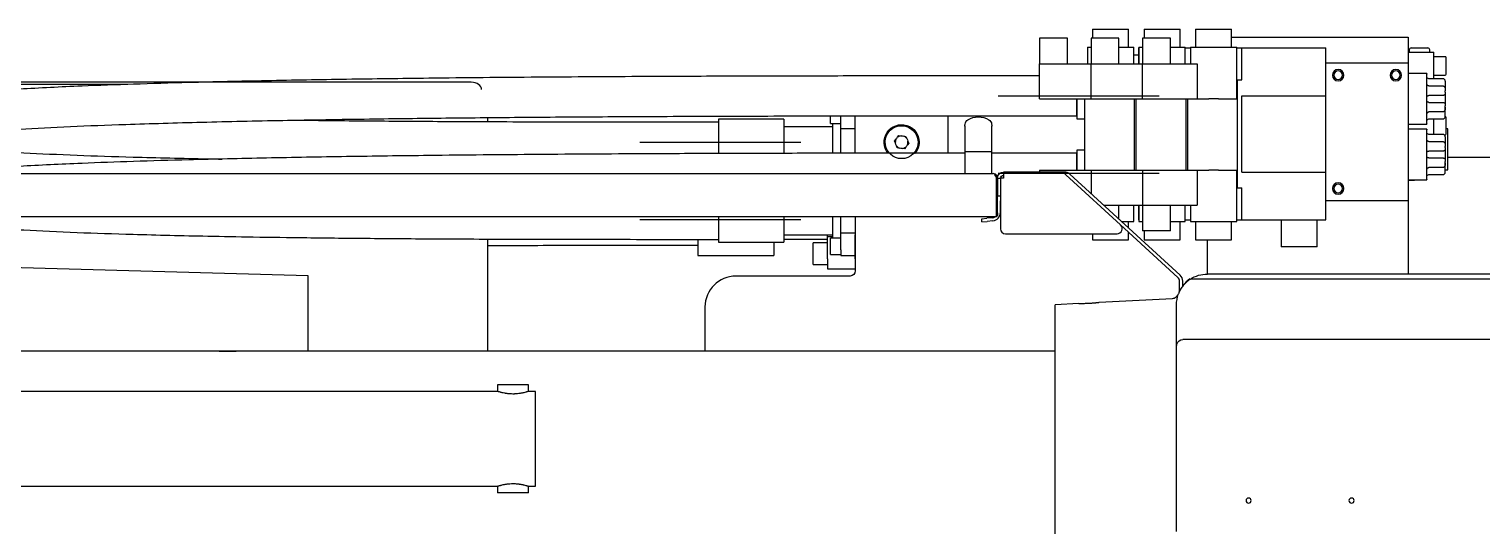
# Model space of a CAD drawing. Header units: millimetres. Extents: x 0 to 1189, y 0 to 841.
# Drawn here: x 251.3 to 345.4, y 244.9 to 277 of the extents above; entities that cross this region are included whole.
import ezdxf

# ---------------------------------------------------------------- set-up
doc = ezdxf.new("R2010")
doc.units = ezdxf.units.MM
doc.layers.add('2', color=7, linetype='CONTINUOUS', true_color=0xffffff)
doc.layers.add('5', color=7, linetype='CONTINUOUS', true_color=0xffffff)

msp = doc.modelspace()

# ---------------------------------------------------------------- linework, layer by layer
at = {"layer": '2', "color": 60, "linetype": 'Continuous'}
for p, q in [((320.21, 277.025), (320.21, 276.445)), ((320.21, 277.025), (321.412, 277.025)), ((321.412, 277.025), (322.543, 277.025)), ((322.543, 275.845), (322.543, 277.025)), ((323.543, 277.025), (323.543, 276.445)), ((323.543, 277.025), (324.746, 277.025)), ((324.746, 277.025), (325.877, 277.025)), ((325.877, 275.845), (325.877, 277.025)), ((326.877, 277.025), (326.877, 275.845)), ((326.877, 277.025), (328.079, 277.025)), ((328.079, 277.025), (329.21, 277.025)), ((329.21, 275.845), (329.21, 277.025)), ((316.777, 276.445), (316.777, 274.779)), ((317.677, 276.445), (316.777, 276.445)), ((318.577, 276.445), (317.677, 276.445)), ((318.577, 274.779), (318.577, 276.445)), ((319.877, 275.845), (319.877, 274.779)), ((319.877, 275.845), (320.11, 275.845)), ((320.11, 276.445), (320.11, 274.779)), ((321.01, 276.445), (320.11, 276.445)), ((321.91, 276.445), (321.01, 276.445)), ((321.91, 274.779), (321.91, 276.445)), ((321.91, 275.845), (322.877, 275.845)), ((322.877, 274.779), (322.877, 275.845)), ((323.21, 275.845), (323.21, 274.779)), ((323.21, 275.845), (323.443, 275.845)), ((323.21, 274.779), (323.21, 275.805)), ((323.443, 276.445), (323.443, 274.779)), ((324.343, 276.445), (323.443, 276.445)), ((325.243, 276.445), (324.343, 276.445)), ((325.243, 274.779), (325.243, 276.445)), ((325.243, 275.845), (326.21, 275.845)), ((326.21, 274.779), (326.21, 275.845)), ((326.21, 275.805), (326.543, 275.805)), ((326.543, 275.845), (326.543, 274.779)), ((326.543, 275.845), (328.043, 275.845)), ((328.043, 275.845), (329.543, 275.845)), ((329.543, 272.512), (329.543, 275.845)), ((329.543, 275.805), (329.877, 275.805)), ((329.877, 273.739), (329.877, 275.805)), ((329.877, 275.805), (335.31, 275.805)), ((335.31, 274.839), (335.31, 275.805)), ((316.777, 274.779), (320.11, 274.779)), ((316.777, 272.512), (316.777, 274.779)), ((320.11, 274.779), (323.443, 274.779)), ((320.11, 272.512), (320.11, 274.779)), ((323.443, 274.779), (326.989, 274.779)), ((323.443, 272.512), (323.443, 274.779)), ((326.989, 274.779), (326.989, 272.512)), ((341.843, 274.139), (340.643, 274.139)), ((341.843, 274.139), (341.843, 274.114)), ((341.843, 273.829), (341.843, 274.114)), ((341.843, 273.468), (341.843, 273.829)), ((342.897, 273.805), (341.99, 273.805)), ((329.577, 273.739), (329.877, 273.739)), ((329.577, 273.739), (329.577, 266.739)), ((341.843, 271.542), (341.843, 273.468)), ((341.99, 273.342), (342.897, 273.342)), ((343.043, 273.659), (343.043, 273.033)), ((343.043, 272.951), (343.043, 273.033)), ((343.043, 272.951), (343.043, 272.059)), ((316.777, 272.512), (319.677, 272.512)), ((319.177, 272.512), (319.177, 271.222)), ((319.677, 272.512), (320.11, 272.512)), ((319.677, 272.512), (319.677, 267.899)), ((320.11, 272.512), (323.01, 272.512)), ((322.91, 272.512), (322.91, 267.899)), ((323.01, 272.512), (323.443, 272.512)), ((323.01, 272.512), (323.01, 267.899)), ((323.443, 272.512), (326.343, 272.512)), ((326.243, 272.512), (326.243, 267.899)), ((326.343, 272.512), (326.343, 267.899)), ((326.343, 272.512), (327.729, 272.512)), ((328.358, 272.512), (327.729, 272.512)), ((328.358, 272.512), (329.577, 272.512)), ((329.543, 272.705), (329.577, 272.705)), ((329.877, 272.705), (335.31, 272.705)), ((329.877, 267.772), (329.877, 272.705)), ((342.897, 272.729), (341.99, 272.729)), ((341.99, 272.281), (342.897, 272.281)), ((343.043, 271.977), (343.043, 272.059)), ((343.043, 271.352), (343.043, 271.977)), ((300.21, 271.189), (295.977, 271.189)), ((295.977, 271.189), (295.977, 268.956)), ((300.21, 271.189), (300.21, 268.969)), ((303.243, 270.919), (303.243, 271.405)), ((303.91, 270.579), (303.91, 271.407)), ((319.177, 271.222), (319.677, 271.222)), ((341.843, 271.181), (341.843, 271.542)), ((341.843, 270.897), (341.843, 271.181)), ((342.897, 271.668), (341.99, 271.668)), ((341.99, 271.205), (342.897, 271.205)), ((303.377, 270.705), (300.21, 270.705)), ((303.243, 270.919), (303.91, 270.919)), ((303.377, 270.919), (303.377, 268.972)), ((303.91, 270.579), (304.843, 270.579)), ((303.91, 268.987), (303.91, 270.579)), ((340.643, 270.872), (341.843, 270.872)), ((341.843, 270.539), (340.643, 270.539)), ((341.843, 270.897), (341.843, 270.872)), ((341.843, 270.539), (341.843, 270.514)), ((341.843, 270.229), (341.843, 270.514)), ((341.843, 269.868), (341.843, 270.229)), ((342.897, 270.205), (341.99, 270.205)), ((343.043, 270.059), (343.043, 269.433)), ((319.677, 269.189), (319.177, 269.189)), ((319.177, 269.189), (319.177, 267.899)), ((341.843, 267.942), (341.843, 269.868)), ((341.99, 269.742), (342.897, 269.742)), ((342.897, 269.129), (341.99, 269.129)), ((343.043, 269.351), (343.043, 269.433)), ((343.043, 269.351), (343.043, 268.459)), ((341.99, 268.681), (342.897, 268.681)), ((343.043, 268.377), (343.043, 268.459)), ((343.043, 267.752), (343.043, 268.377)), ((316.777, 267.899), (316.777, 267.772)), ((316.777, 267.899), (319.677, 267.899)), ((319.677, 267.899), (320.11, 267.899)), ((320.11, 267.899), (320.11, 266.369)), ((320.11, 267.899), (323.01, 267.899)), ((323.01, 267.899), (323.443, 267.899)), ((323.443, 267.899), (323.443, 265.632)), ((323.443, 267.899), (326.343, 267.899)), ((326.343, 267.899), (327.729, 267.899)), ((326.989, 267.899), (326.989, 265.632)), ((328.358, 267.899), (327.729, 267.899)), ((328.358, 267.899), (329.577, 267.899)), ((329.543, 264.565), (329.543, 267.899)), ((329.543, 267.772), (329.577, 267.772)), ((329.877, 267.772), (335.31, 267.772)), ((340.643, 267.272), (341.843, 267.272)), ((341.843, 267.581), (341.843, 267.942)), ((341.843, 267.297), (341.843, 267.581)), ((341.843, 267.297), (341.843, 267.272)), ((342.897, 268.068), (341.99, 268.068)), ((341.99, 267.605), (342.897, 267.605)), ((329.577, 266.739), (329.877, 266.739)), ((329.877, 264.672), (329.877, 266.739)), ((320.915, 265.632), (323.443, 265.632)), ((321.91, 264.721), (321.91, 265.632)), ((322.877, 264.565), (322.877, 265.632)), ((323.21, 265.632), (323.21, 264.565)), ((323.21, 264.672), (323.21, 265.632)), ((323.443, 265.632), (323.443, 263.965)), ((323.443, 265.632), (326.989, 265.632)), ((325.243, 263.965), (325.243, 265.632)), ((326.21, 264.565), (326.21, 265.632)), ((326.543, 265.632), (326.543, 264.565)), ((335.31, 264.672), (335.31, 265.905)), ((295.977, 264.872), (295.977, 263.222)), ((300.21, 264.872), (300.21, 263.222)), ((303.377, 264.872), (303.377, 263.492)), ((303.91, 263.832), (303.91, 264.872)), ((322.081, 264.565), (322.877, 264.565)), ((322.543, 264.142), (322.543, 264.565)), ((323.21, 264.565), (323.443, 264.565)), ((325.243, 264.565), (326.21, 264.565)), ((325.877, 263.385), (325.877, 264.565)), ((326.21, 264.672), (326.543, 264.672)), ((326.543, 264.565), (328.043, 264.565)), ((326.877, 264.565), (326.877, 263.385)), ((328.043, 264.565), (329.543, 264.565)), ((329.21, 263.385), (329.21, 264.565)), ((329.543, 264.672), (329.877, 264.672)), ((329.877, 264.672), (335.31, 264.672)), ((332.41, 264.672), (332.41, 262.939)), ((334.743, 262.939), (334.743, 264.672)), ((300.21, 263.705), (303.377, 263.705)), ((300.21, 263.435), (303.043, 263.435)), ((303.043, 263.594), (303.043, 263.705)), ((303.043, 263.594), (303.377, 263.594)), ((303.043, 262.157), (303.043, 263.594)), ((303.91, 263.492), (303.243, 263.492)), ((303.243, 262.425), (303.243, 263.492)), ((303.91, 263.832), (304.843, 263.832)), ((303.91, 262.729), (303.91, 263.832)), ((304.843, 263.594), (304.843, 263.705)), ((304.843, 262.157), (304.843, 263.594)), ((320.21, 263.772), (320.21, 263.385)), ((322.543, 263.385), (322.543, 263.871)), ((324.343, 263.965), (323.443, 263.965)), ((323.543, 263.965), (323.543, 263.385)), ((325.243, 263.965), (324.343, 263.965)), ((294.643, 263.389), (294.643, 262.372)), ((295.977, 263.222), (300.21, 263.222)), ((299.577, 263.222), (299.577, 262.372)), ((303.043, 263.182), (302.11, 263.182)), ((302.11, 261.782), (302.11, 263.182)), ((303.91, 262.729), (303.91, 262.372)), ((320.21, 263.385), (321.412, 263.385)), ((321.412, 263.385), (322.543, 263.385)), ((323.543, 263.385), (324.746, 263.385)), ((324.746, 263.385), (325.877, 263.385)), ((326.877, 263.385), (328.079, 263.385)), ((328.079, 263.385), (329.21, 263.385)), ((333.577, 262.939), (332.41, 262.939)), ((334.743, 262.939), (333.577, 262.939)), ((294.643, 262.372), (299.577, 262.372)), ((302.11, 261.782), (303.043, 261.782)), ((303.043, 262.157), (303.043, 261.505)), ((303.243, 262.425), (303.91, 262.425)), ((303.91, 262.372), (304.843, 262.372)), ((304.843, 262.157), (304.843, 261.505)), ((303.043, 261.505), (304.843, 261.505))]:
    msp.add_line(p, q, dxfattribs=at)
at = {"layer": '2', "color": 252, "linetype": 'Continuous'}
for p, q in [((329.21, 276.505), (340.643, 276.505)), ((340.643, 276.505), (340.643, 274.838)), ((340.71, 275.672), (340.71, 275.539)), ((340.843, 275.805), (341.91, 275.805)), ((342.043, 275.539), (342.043, 275.672)), ((335.31, 274.839), (340.643, 274.839)), ((335.31, 265.905), (335.31, 274.839)), ((339.816, 274.847), (339.816, 274.839)), ((339.855, 274.847), (339.855, 274.839)), ((339.982, 274.847), (339.982, 274.839)), ((340.643, 275.539), (342.31, 275.539)), ((340.643, 274.839), (340.643, 265.905)), ((342.31, 273.805), (342.31, 275.539)), ((343.043, 275.239), (342.31, 275.239)), ((343.11, 274.639), (343.11, 275.172)), ((340.652, 274.645), (340.643, 274.645)), ((340.652, 274.606), (340.643, 274.606)), ((340.652, 274.479), (340.643, 274.479)), ((342.31, 274.039), (343.043, 274.039)), ((343.11, 274.105), (343.11, 274.639)), ((279.977, 273.583), (241.31, 273.583)), ((257.748, 273.441), (241.31, 273.441)), ((281.043, 271.015), (281.043, 271.297)), ((304.843, 268.989), (304.843, 271.409)), ((310.843, 271.414), (310.843, 268.994)), ((342.31, 270.205), (342.31, 271.205)), ((343.11, 270.772), (343.11, 271.305)), ((307.581, 270.02), (307.666, 270.132)), ((307.666, 270.132), (307.806, 270.114)), ((307.985, 270.09), (308.124, 270.072)), ((308.124, 270.072), (308.178, 269.942)), ((342.99, 270.172), (343.043, 270.172)), ((343.11, 270.239), (343.11, 270.772)), ((343.203, 270.572), (343.11, 270.572)), ((343.203, 267.905), (343.203, 270.572)), ((307.385, 269.765), (307.471, 269.877)), ((307.439, 269.635), (307.385, 269.765)), ((307.562, 269.339), (307.508, 269.469)), ((307.702, 269.32), (307.562, 269.339)), ((308.02, 269.279), (307.881, 269.297)), ((308.106, 269.39), (308.02, 269.279)), ((308.301, 269.645), (308.216, 269.533)), ((308.247, 269.775), (308.301, 269.645)), ((399.035, 268.705), (343.204, 268.705)), ((242.311, 267.672), (313.778, 267.672)), ((313.978, 267.405), (313.978, 267.515)), ((313.978, 267.496), (313.978, 267.405)), ((313.978, 265.139), (313.978, 267.405)), ((313.978, 267.405), (313.978, 265.139)), ((314.043, 267.372), (314.043, 266.239)), ((314.043, 267.372), (314.243, 267.372)), ((314.044, 267.402), (314.044, 267.405)), ((314.243, 267.372), (314.243, 266.239)), ((314.443, 267.372), (314.243, 267.372)), ((314.243, 267.372), (314.243, 264.105)), ((318.28, 267.772), (314.443, 267.772)), ((314.443, 267.772), (314.443, 267.372)), ((317.51, 267.772), (318.369, 267.772)), ((318.369, 267.772), (318.28, 267.772)), ((318.28, 267.772), (318.718, 267.372)), ((318.718, 267.372), (322.018, 264.351)), ((325.87, 261.097), (318.73, 267.632)), ((340.643, 267.239), (341.05, 267.239)), ((341.05, 267.239), (341.05, 267.272)), ((343.043, 267.905), (343.203, 267.905)), ((314.043, 266.239), (314.243, 266.239)), ((314.044, 265.139), (314.044, 266.239)), ((314.243, 266.239), (314.243, 265.905)), ((314.243, 265.145), (314.243, 265.905)), ((340.643, 265.905), (335.31, 265.905)), ((340.643, 265.905), (340.643, 261.172)), ((313.978, 264.872), (242.111, 264.872)), ((304.843, 264.872), (304.843, 261.372)), ((313.03, 264.751), (313.362, 264.78)), ((313.047, 264.551), (313.03, 264.751)), ((313.047, 264.551), (313.379, 264.58)), ((313.739, 264.813), (313.362, 264.78)), ((313.756, 264.613), (313.379, 264.58)), ((313.978, 264.939), (313.978, 265.139)), ((313.978, 265.139), (313.978, 264.872)), ((314.044, 264.939), (313.978, 264.939)), ((314.044, 265.139), (314.044, 264.939)), ((325.735, 260.95), (322.018, 264.351)), ((281.043, 256.169), (281.043, 263.437)), ((314.577, 263.772), (321.793, 263.772)), ((327.643, 261.172), (327.643, 263.385)), ((304.51, 261.039), (297.11, 261.039)), ((325.843, 260.015), (325.843, 260.704)), ((326.043, 260.372), (326.043, 260.704)), ((295.11, 259.039), (295.11, 256.168)), ((317.773, 256.168), (227.746, 256.168))]:
    msp.add_line(p, q, dxfattribs=at)
at = {"layer": '2', "color": 30, "linetype": 'Continuous'}
msp.add_line((323.21, 275.339), (322.877, 275.339), dxfattribs=at)
at = {"layer": '2', "color": 51, "linetype": 'Continuous'}
for p, q in [((314.087, 272.705), (324.51, 272.705)), ((290.887, 269.705), (301.31, 269.705)), ((314.087, 267.705), (324.51, 267.705)), ((290.887, 264.705), (301.31, 264.705))]:
    msp.add_line(p, q, dxfattribs=at)
at = {"layer": '2', "color": 27, "linetype": 'Continuous'}
for p, q in [((319.176, 272.512), (319.176, 271.415)), ((295.977, 270.995), (295.977, 269.705)), ((319.176, 271.415), (319.177, 271.415)), ((295.977, 269.705), (295.977, 268.962)), ((319.177, 268.995), (319.176, 268.995)), ((319.176, 268.995), (319.176, 267.899)), ((295.977, 264.872), (295.977, 264.705)), ((295.977, 264.705), (295.977, 263.415)), ((294.643, 263.391), (294.643, 263.039))]:
    msp.add_line(p, q, dxfattribs=at)
at = {"layer": '2', "color": 95, "linetype": 'Continuous'}
for p, q in [((311.945, 270.772), (311.945, 269.072)), ((313.677, 269.072), (313.677, 270.772)), ((311.944, 269.072), (311.944, 267.672)), ((311.944, 269.072), (311.95, 269.072)), ((312.132, 269.072), (311.95, 269.072)), ((313.491, 269.072), (312.132, 269.072)), ((313.672, 269.072), (313.491, 269.072)), ((313.672, 269.072), (313.678, 269.072)), ((313.678, 267.672), (313.678, 269.072))]:
    msp.add_line(p, q, dxfattribs=at)
at = {"layer": '2', "color": 124, "linetype": 'Continuous'}
for p, q in [((269.411, 261.055), (236.958, 261.954)), ((269.411, 256.168), (269.411, 261.055)), ((349.31, 260.839), (326.538, 260.839)), ((349.31, 261.172), (327.643, 261.172)), ((325.714, 259.836), (325.714, 259.835)), ((319.319, 259.253), (317.777, 259.172)), ((317.777, 241.839), (317.777, 259.172)), ((325.388, 259.571), (320.635, 259.322)), ((325.643, 256.515), (325.643, 259.172)), ((349.31, 256.938), (326.043, 256.938)), ((263.655, 256.168), (264.744, 256.187)), ((264.744, 256.187), (264.744, 256.168)), ((325.643, 244.496), (325.643, 256.515)), ((325.649, 244.496), (325.649, 256.515))]:
    msp.add_line(p, q, dxfattribs=at)
at = {"layer": '2', "color": 252, "linetype": 'Continuous', "extrusion": (0, 0, -1)}
for centre, radius in [((-336.11, 274.039), 0.367), ((-336.11, 274.039), 0.283), ((-339.843, 274.039), 0.367), ((-339.843, 274.039), 0.283), ((-336.11, 266.705), 0.367), ((-336.11, 266.705), 0.283)]:
    msp.add_circle(centre, radius, dxfattribs=at)
at = {"layer": '2', "color": 124, "linetype": 'Continuous', "extrusion": (0, 0, -1)}
for centre in [(-330.31, 246.505), (-336.977, 246.505)]:
    msp.add_circle(centre, 0.167, dxfattribs=at)
at = {"layer": '2', "color": 252, "linetype": 'Continuous'}
for centre, radius, start, end in [((340.843, 275.672), 0.133, 90, 180), ((341.91, 275.672), 0.133, 0, 90), ((343.043, 275.172), 0.0667, 0, 90), ((343.043, 274.105), 0.0667, 270, 0), ((343.043, 271.305), 0.0667, 0, 90), ((307.843, 269.705), 0.41, 95.20306, 129.84229), ((307.843, 269.705), 0.41, 35.20306, 69.84229), ((343.043, 270.239), 0.0667, 270, 0), ((307.843, 269.705), 0.41, 155.20306, 189.84229), ((307.843, 269.705), 0.41, 215.20306, 249.84229), ((307.843, 269.705), 0.41, 275.20306, 309.84229), ((307.843, 269.705), 0.41, 335.20306, 9.84229), ((313.778, 267.405), 0.267, 62.21931, 90), ((313.778, 267.405), 0.267, 0, 24.29346), ((318.369, 267.239), 0.533, 47.53592, 90), ((313.71, 265.145), 0.333, 275, 305.05278), ((313.71, 265.145), 0.533, 275, 0), ((321.793, 264.105), 0.333, 270, 47.53592), ((314.577, 264.105), 0.333, 180, 270), ((297.11, 259.039), 2, 90, 180), ((325.51, 260.704), 0.333, 0, 47.53592), ((325.51, 260.704), 0.533, 0, 47.53592)]:
    msp.add_arc(centre, radius, start, end, dxfattribs=at)
at = {"layer": '2', "color": 60, "linetype": 'Continuous', "extrusion": (0, 0, -1)}
for centre, start, end in [((-341.99, 273.952), 270, 0), ((-341.99, 271.059), 0, 90), ((-341.99, 270.352), 270, 0), ((-341.99, 267.459), 0, 90)]:
    msp.add_arc(centre, 0.147, start, end, dxfattribs=at)
at = {"layer": '2', "color": 60, "linetype": 'Continuous'}
for centre, start, end in [((342.897, 273.659), 0, 90), ((342.897, 271.352), 270, 0), ((342.897, 270.059), 0, 90), ((342.897, 267.752), 270, 0)]:
    msp.add_arc(centre, 0.147, start, end, dxfattribs=at)
at = {"layer": '2', "color": 252, "linetype": 'Continuous', "extrusion": (0, 0, -1)}
for centre, radius, start, end in [((-307.843, 269.705), 1.133, 320.58, 180), ((-307.843, 269.705), 1.067, 317.76734, 222.88481), ((-307.843, 269.705), 0.41, 24.79694, 50.15771), ((-307.843, 269.705), 1.067, 70.2617, 247.47733), ((-307.843, 269.705), 0.41, 84.79694, 110.15771), ((-307.843, 269.705), 1.067, 247.47733, 335.43546), ((-307.843, 269.705), 0.41, 324.79694, 350.15771), ((-307.843, 269.705), 0.41, 264.79694, 290.15771), ((-307.843, 269.705), 0.41, 204.79694, 230.15771), ((-307.843, 269.705), 0.41, 144.79694, 170.15771), ((-307.843, 269.705), 1.133, 180, 219.64501), ((-314.443, 267.372), 0.4, 0, 90), ((-314.443, 267.372), 0.2, 0, 90), ((-304.51, 261.372), 0.333, 180, 270)]:
    msp.add_arc(centre, radius, start, end, dxfattribs=at)
at = {"layer": '2', "color": 95, "linetype": 'Continuous', "extrusion": (0, 0, -1)}
for centre, radius, start, end in [((-312.325, 270.827), 0.378, 6.44878, 59.16296), ((-312.326, 270.827), 0.378, 6.43251, 59.22346), ((-312.811, 270.013), 1.325, 59.16296, 120.83704), ((-312.811, 270.012), 1.326, 59.22346, 120.77654), ((-313.296, 270.827), 0.378, 120.77654, 173.56749), ((-313.297, 270.827), 0.378, 120.83704, 173.55122), ((-312.811, 270.772), 0.867, 0, 6.44878), ((-312.811, 270.772), 0.867, 357.75251, 0), ((-312.811, 270.772), 0.866, 0.00003, 6.43251), ((-312.811, 270.772), 0.867, 173.55122, 180), ((-312.811, 270.772), 0.866, 173.56749, 179.99997), ((-312.811, 270.772), 0.867, 180, 182.24749)]:
    msp.add_arc(centre, radius, start, end, dxfattribs=at)
at = {"layer": '2', "color": 124, "linetype": 'Continuous'}
msp.add_arc((327.643, 259.172), 2, 123.55731, 143.1301, dxfattribs=at)
at = {"layer": '2', "color": 124, "linetype": 'Continuous', "extrusion": (0, 0, -1)}
for centre, radius, start, end in [((-327.643, 259.172), 2, 56.44269, 90), ((-326.043, 256.515), 0.394, 0, 17.02387)]:
    msp.add_arc(centre, radius, start, end, dxfattribs=at)
at = {"layer": '2', "color": 252, "linetype": 'Continuous'}
for centre, major_axis, ratio, start_param, end_param in [((279.977, 273.111), (-0.667, 0), 0.707107, 3.141593, 4.712389), ((313.778, 267.405), (0, 0.267), 0.999333, 5.798321, 6.283185), ((313.778, 267.405), (0.196, 0.041), 1, 6.077372, 6.483989)]:
    msp.add_ellipse(centre, major_axis=major_axis, ratio=ratio, start_param=start_param, end_param=end_param, dxfattribs=at)
at = {"layer": '2', "color": 124, "linetype": 'Continuous'}
msp.add_ellipse((327.601, 259.172), major_axis=(0, -2), ratio=0.999993, start_param=3.71614, end_param=4.034139, dxfattribs=at)
at = {"layer": '2', "color": 124, "linetype": 'Continuous', "extrusion": (0, 0, -1)}
msp.add_ellipse((326.043, 256.476), major_axis=(0, 0.462), ratio=0.866025, start_param=5.052226, end_param=6.283185, dxfattribs=at)
at = {"layer": '2', "color": 27, "linetype": 'Continuous'}
for points, knots in [([(316.776, 273.995), (316.308, 273.995), (314.653, 273.995), (311.896, 273.995), (308.591, 273.993), (305.543, 273.99), (302.751, 273.986), (299.815, 273.98), (296.851, 273.972), (293.889, 273.962), (289.763, 273.943), (284.225, 273.91), (277.766, 273.849), (271.9, 273.772), (266.696, 273.681), (262.084, 273.575), (258.098, 273.458), (255.117, 273.35), (252.677, 273.241), (250.652, 273.134), (248.695, 273.007), (246.948, 272.858), (245.585, 272.698), (244.735, 272.514), (244.33, 272.364), (243.953, 272.158), (243.567, 271.7), (243.415, 271.062), (243.571, 270.447), (243.949, 270.015), (244.182, 269.872), (244.539, 269.703), (245.069, 269.568), (245.917, 269.421), (247.156, 269.282), (248.873, 269.144), (251.275, 268.999), (254.343, 268.861), (257.592, 268.754), (260.454, 268.679), (262.392, 268.637), (263.525, 268.615), (263.831, 268.609)], [0, 0, 0, 0, 0.012084, 0.042681, 0.071097, 0.097307, 0.121309, 0.143123, 0.17306, 0.197834, 0.219671, 0.279776, 0.341429, 0.388357, 0.435007, 0.481698, 0.516406, 0.55052, 0.57284, 0.596117, 0.621489, 0.648619, 0.675611, 0.700524, 0.709473, 0.718223, 0.72725, 0.733926, 0.741843, 0.74689, 0.753988, 0.765748, 0.781026, 0.797326, 0.820784, 0.84654, 0.872626, 0.91049, 0.946472, 0.969122, 0.991696, 1, 1, 1, 1]), ([(245.507, 270.062), (245.449, 270.02), (245.684, 270.1), (246.157, 270.16), (246.936, 270.26), (248.347, 270.395), (250.657, 270.557), (253.951, 270.722), (257.906, 270.873), (262.518, 271.007), (267.821, 271.123), (273.123, 271.209), (278.353, 271.274), (283.502, 271.322), (289.056, 271.36), (293.926, 271.382), (298.044, 271.396), (301.212, 271.403), (304.531, 271.409), (307.997, 271.412), (311.605, 271.415), (315.348, 271.415), (317.886, 271.415), (319.176, 271.415)], [0, 0, 0, 0, 0.02539, 0.048546, 0.071841, 0.09747, 0.150192, 0.202651, 0.254095, 0.319639, 0.38619, 0.455445, 0.515242, 0.576055, 0.640566, 0.713678, 0.74939, 0.786897, 0.826181, 0.867208, 0.909917, 0.954221, 1, 1, 1, 1]), ([(295.977, 270.995), (294.267, 270.995), (291.078, 270.995), (286.638, 270.999), (282.887, 271.008), (279.811, 271.019), (277.232, 271.033), (274.909, 271.049), (271.871, 271.074), (269.6, 271.1), (268.101, 271.121)], [0, 0, 0, 0, 0.182918, 0.34141, 0.475177, 0.584653, 0.671307, 0.752433, 0.835048, 1, 1, 1, 1]), ([(311.943, 268.994), (311.899, 268.994), (310.753, 268.994), (308.591, 268.993), (305.543, 268.99), (302.751, 268.986), (299.815, 268.98), (296.851, 268.972), (293.889, 268.962), (289.763, 268.943), (284.225, 268.91), (277.766, 268.849), (271.9, 268.772), (266.696, 268.681), (262.084, 268.575), (258.098, 268.458), (255.117, 268.35), (252.677, 268.241), (250.652, 268.134), (248.695, 268.007), (246.948, 267.858), (246, 267.746), (245.569, 267.675), (245.556, 267.673)], [0, 0, 0, 0, 0.00178, 0.046537, 0.087819, 0.125624, 0.159982, 0.207134, 0.246155, 0.280549, 0.375218, 0.472326, 0.54624, 0.619716, 0.693257, 0.747924, 0.801655, 0.836811, 0.873473, 0.913436, 0.956167, 0.99868, 1, 1, 1, 1]), ([(319.176, 268.995), (317.908, 268.995), (316.075, 268.995), (314.241, 268.995), (313.677, 268.995)], [0, 0, 0, 0, 0.692017, 1, 1, 1, 1]), ([(244.202, 264.868), (244.3, 264.817), (244.565, 264.697), (245.069, 264.568), (245.917, 264.421), (247.156, 264.282), (248.873, 264.144), (251.275, 263.999), (254.343, 263.861), (257.592, 263.754), (260.454, 263.679), (263.048, 263.622), (266.006, 263.569), (269.513, 263.52), (273.617, 263.477), (278.341, 263.445), (283.689, 263.424), (289.639, 263.416), (293.801, 263.414), (295.977, 263.415)], [0, 0, 0, 0, 0.01849, 0.047702, 0.078867, 0.123718, 0.172962, 0.222839, 0.295233, 0.364031, 0.407337, 0.450498, 0.501059, 0.560195, 0.628536, 0.70661, 0.794718, 0.892756, 1, 1, 1, 1]), ([(281.042, 263.019), (281.782, 263.021), (284.342, 263.028), (288.875, 263.036), (292.67, 263.039), (294.643, 263.039)], [0, 0, 0, 0, 0.163161, 0.56468, 1, 1, 1, 1])]:
    msp.add_open_spline(points, degree=3, knots=knots, dxfattribs=at)
at = {"layer": '2', "color": 60, "linetype": 'Continuous'}
for points, knots in [([(341.99, 273.342), (341.98, 273.342), (341.969, 273.344), (341.949, 273.349), (341.94, 273.353), (341.922, 273.363), (341.913, 273.369), (341.898, 273.383), (341.891, 273.39), (341.878, 273.405), (341.872, 273.414), (341.862, 273.431), (341.858, 273.44), (341.851, 273.458), (341.848, 273.468), (341.844, 273.486), (341.843, 273.496), (341.843, 273.505)], [0, 0, 0, 0, 0.125, 0.125, 0.25, 0.25, 0.375, 0.375, 0.5, 0.5, 0.625, 0.625, 0.75, 0.75, 0.875, 0.875, 1, 1, 1, 1]), ([(342.897, 273.342), (342.905, 273.342), (342.913, 273.342), (342.929, 273.338), (342.936, 273.336), (342.958, 273.326), (342.972, 273.316), (342.994, 273.293), (343.003, 273.279), (343.018, 273.251), (343.024, 273.235), (343.037, 273.189), (343.04, 273.157), (343.043, 273.094), (343.043, 273.063), (343.043, 273.033)], [0, 0, 0, 0, 0.0625, 0.0625, 0.125, 0.125, 0.25, 0.25, 0.375, 0.375, 0.5, 0.5, 0.75, 0.75, 1, 1, 1, 1]), ([(343.043, 272.951), (343.043, 272.923), (343.043, 272.897), (343.041, 272.859), (343.039, 272.847), (343.035, 272.824), (343.032, 272.813), (343.024, 272.792), (343.018, 272.782), (343.003, 272.764), (342.994, 272.756), (342.977, 272.747), (342.971, 272.744), (342.958, 272.739), (342.951, 272.736), (342.936, 272.733), (342.929, 272.731), (342.913, 272.73), (342.905, 272.729), (342.897, 272.729)], [0, 0, 0, 0, 0.25, 0.25, 0.375, 0.375, 0.5, 0.5, 0.625, 0.625, 0.75, 0.75, 0.8125, 0.8125, 0.875, 0.875, 0.9375, 0.9375, 1, 1, 1, 1]), ([(341.843, 272.664), (341.843, 272.667), (341.844, 272.669), (341.848, 272.675), (341.851, 272.679), (341.858, 272.685), (341.862, 272.689), (341.872, 272.696), (341.878, 272.699), (341.891, 272.706), (341.898, 272.709), (341.913, 272.716), (341.922, 272.719), (341.94, 272.724), (341.949, 272.726), (341.969, 272.728), (341.98, 272.729), (341.99, 272.729)], [0, 0, 0, 0, 0.125, 0.125, 0.25, 0.25, 0.375, 0.375, 0.5, 0.5, 0.625, 0.625, 0.75, 0.75, 0.875, 0.875, 1, 1, 1, 1]), ([(341.99, 272.281), (341.98, 272.281), (341.969, 272.282), (341.95, 272.285), (341.94, 272.287), (341.922, 272.292), (341.913, 272.295), (341.898, 272.301), (341.891, 272.304), (341.878, 272.311), (341.872, 272.315), (341.862, 272.322), (341.858, 272.325), (341.851, 272.332), (341.848, 272.335), (341.844, 272.341), (341.843, 272.344), (341.843, 272.347)], [0, 0, 0, 0, 0.125, 0.125, 0.25, 0.25, 0.375, 0.375, 0.5, 0.5, 0.625, 0.625, 0.75, 0.75, 0.875, 0.875, 1, 1, 1, 1]), ([(342.897, 272.281), (342.905, 272.281), (342.913, 272.281), (342.929, 272.279), (342.936, 272.278), (342.958, 272.272), (342.972, 272.267), (342.994, 272.254), (343.003, 272.246), (343.018, 272.228), (343.024, 272.219), (343.037, 272.187), (343.04, 272.164), (343.043, 272.113), (343.043, 272.087), (343.043, 272.059)], [0, 0, 0, 0, 0.0625, 0.0625, 0.125, 0.125, 0.25, 0.25, 0.375, 0.375, 0.5, 0.5, 0.75, 0.75, 1, 1, 1, 1]), ([(343.043, 271.977), (343.043, 271.947), (343.043, 271.916), (343.041, 271.869), (343.039, 271.854), (343.035, 271.822), (343.032, 271.806), (343.024, 271.775), (343.018, 271.76), (343.003, 271.731), (342.994, 271.718), (342.977, 271.7), (342.971, 271.695), (342.958, 271.686), (342.951, 271.682), (342.936, 271.675), (342.929, 271.672), (342.913, 271.669), (342.905, 271.668), (342.897, 271.668)], [0, 0, 0, 0, 0.25, 0.25, 0.375, 0.375, 0.5, 0.5, 0.625, 0.625, 0.75, 0.75, 0.8125, 0.8125, 0.875, 0.875, 0.9375, 0.9375, 1, 1, 1, 1]), ([(341.843, 271.506), (341.843, 271.515), (341.844, 271.524), (341.848, 271.543), (341.851, 271.552), (341.861, 271.58), (341.871, 271.597), (341.897, 271.629), (341.913, 271.642), (341.94, 271.657), (341.949, 271.661), (341.969, 271.667), (341.98, 271.668), (341.99, 271.668)], [0, 0, 0, 0, 0.125, 0.125, 0.25, 0.25, 0.5, 0.5, 0.75, 0.75, 0.875, 0.875, 1, 1, 1, 1]), ([(341.99, 269.742), (341.98, 269.742), (341.969, 269.744), (341.949, 269.749), (341.94, 269.753), (341.922, 269.763), (341.913, 269.769), (341.898, 269.783), (341.891, 269.79), (341.878, 269.805), (341.872, 269.814), (341.862, 269.831), (341.858, 269.84), (341.851, 269.858), (341.848, 269.868), (341.844, 269.886), (341.843, 269.896), (341.843, 269.905)], [0, 0, 0, 0, 0.125, 0.125, 0.25, 0.25, 0.375, 0.375, 0.5, 0.5, 0.625, 0.625, 0.75, 0.75, 0.875, 0.875, 1, 1, 1, 1]), ([(341.843, 269.064), (341.843, 269.067), (341.844, 269.069), (341.848, 269.075), (341.851, 269.079), (341.858, 269.085), (341.862, 269.089), (341.872, 269.096), (341.878, 269.099), (341.891, 269.106), (341.898, 269.109), (341.913, 269.116), (341.922, 269.119), (341.94, 269.124), (341.949, 269.126), (341.969, 269.128), (341.98, 269.129), (341.99, 269.129)], [0, 0, 0, 0, 0.125, 0.125, 0.25, 0.25, 0.375, 0.375, 0.5, 0.5, 0.625, 0.625, 0.75, 0.75, 0.875, 0.875, 1, 1, 1, 1]), ([(342.897, 269.742), (342.905, 269.742), (342.913, 269.742), (342.929, 269.738), (342.936, 269.736), (342.958, 269.726), (342.972, 269.716), (342.994, 269.693), (343.003, 269.679), (343.018, 269.651), (343.024, 269.635), (343.037, 269.589), (343.04, 269.557), (343.043, 269.494), (343.043, 269.463), (343.043, 269.433)], [0, 0, 0, 0, 0.0625, 0.0625, 0.125, 0.125, 0.25, 0.25, 0.375, 0.375, 0.5, 0.5, 0.75, 0.75, 1, 1, 1, 1]), ([(343.043, 269.351), (343.043, 269.323), (343.043, 269.297), (343.041, 269.259), (343.039, 269.247), (343.035, 269.224), (343.032, 269.213), (343.024, 269.192), (343.018, 269.182), (343.003, 269.164), (342.994, 269.156), (342.977, 269.147), (342.971, 269.144), (342.958, 269.139), (342.951, 269.136), (342.936, 269.133), (342.929, 269.131), (342.913, 269.13), (342.905, 269.129), (342.897, 269.129)], [0, 0, 0, 0, 0.25, 0.25, 0.375, 0.375, 0.5, 0.5, 0.625, 0.625, 0.75, 0.75, 0.8125, 0.8125, 0.875, 0.875, 0.9375, 0.9375, 1, 1, 1, 1]), ([(341.99, 268.681), (341.98, 268.681), (341.969, 268.682), (341.95, 268.685), (341.94, 268.687), (341.922, 268.692), (341.913, 268.695), (341.898, 268.701), (341.891, 268.704), (341.878, 268.711), (341.872, 268.715), (341.862, 268.722), (341.858, 268.725), (341.851, 268.732), (341.848, 268.735), (341.844, 268.741), (341.843, 268.744), (341.843, 268.747)], [0, 0, 0, 0, 0.125, 0.125, 0.25, 0.25, 0.375, 0.375, 0.5, 0.5, 0.625, 0.625, 0.75, 0.75, 0.875, 0.875, 1, 1, 1, 1]), ([(342.897, 268.681), (342.905, 268.681), (342.913, 268.681), (342.929, 268.679), (342.936, 268.678), (342.958, 268.672), (342.972, 268.667), (342.994, 268.654), (343.003, 268.646), (343.018, 268.628), (343.024, 268.619), (343.037, 268.587), (343.04, 268.564), (343.043, 268.513), (343.043, 268.487), (343.043, 268.459)], [0, 0, 0, 0, 0.0625, 0.0625, 0.125, 0.125, 0.25, 0.25, 0.375, 0.375, 0.5, 0.5, 0.75, 0.75, 1, 1, 1, 1]), ([(343.043, 268.377), (343.043, 268.347), (343.043, 268.316), (343.041, 268.269), (343.039, 268.254), (343.035, 268.222), (343.032, 268.206), (343.024, 268.175), (343.018, 268.16), (343.003, 268.131), (342.994, 268.118), (342.977, 268.1), (342.971, 268.095), (342.958, 268.086), (342.951, 268.082), (342.936, 268.075), (342.929, 268.072), (342.913, 268.069), (342.905, 268.068), (342.897, 268.068)], [0, 0, 0, 0, 0.25, 0.25, 0.375, 0.375, 0.5, 0.5, 0.625, 0.625, 0.75, 0.75, 0.8125, 0.8125, 0.875, 0.875, 0.9375, 0.9375, 1, 1, 1, 1]), ([(341.843, 267.906), (341.843, 267.915), (341.844, 267.924), (341.848, 267.943), (341.851, 267.952), (341.861, 267.98), (341.871, 267.997), (341.897, 268.029), (341.913, 268.042), (341.94, 268.057), (341.949, 268.061), (341.969, 268.067), (341.98, 268.068), (341.99, 268.068)], [0, 0, 0, 0, 0.125, 0.125, 0.25, 0.25, 0.5, 0.5, 0.75, 0.75, 0.875, 0.875, 1, 1, 1, 1])]:
    msp.add_open_spline(points, degree=3, knots=knots, dxfattribs=at)
at = {"layer": '2', "color": 252, "linetype": 'Continuous'}
for points, knots in [([(313.902, 267.641), (313.894, 267.638), (313.887, 267.633), (313.877, 267.623), (313.873, 267.617), (313.868, 267.603), (313.867, 267.596), (313.869, 267.58), (313.871, 267.572), (313.879, 267.555), (313.884, 267.547), (313.898, 267.533), (313.906, 267.526), (313.924, 267.515), (313.935, 267.511), (313.956, 267.509), (313.968, 267.511), (313.978, 267.515)], [0, 0, 0, 0, 0.125, 0.125, 0.25, 0.25, 0.375, 0.375, 0.5, 0.5, 0.625, 0.625, 0.75, 0.75, 0.875, 0.875, 1, 1, 1, 1]), ([(313.885, 267.574), (313.887, 267.584), (313.89, 267.593), (313.894, 267.609), (313.895, 267.616), (313.899, 267.628), (313.9, 267.635), (313.902, 267.641)], [0, 0, 0, 0, 0.425488, 0.425488, 0.713242, 0.713242, 1, 1, 1, 1]), ([(313.885, 267.574), (313.888, 267.585), (313.89, 267.597), (313.895, 267.613), (313.896, 267.619), (313.899, 267.63), (313.901, 267.636), (313.902, 267.641)], [0, 0, 0, 0, 0.499972, 0.499972, 0.750484, 0.750484, 1, 1, 1, 1]), ([(313.948, 267.511), (313.947, 267.512), (313.946, 267.514), (313.943, 267.518), (313.941, 267.521), (313.937, 267.526), (313.935, 267.529), (313.93, 267.535), (313.928, 267.537), (313.923, 267.543), (313.92, 267.546), (313.915, 267.551), (313.912, 267.554), (313.906, 267.559), (313.903, 267.561), (313.898, 267.565), (313.895, 267.567), (313.89, 267.571), (313.887, 267.573), (313.885, 267.574)], [0, 0, 0, 0, 0.078076, 0.078076, 0.193316, 0.193316, 0.308557, 0.308557, 0.423797, 0.423797, 0.539038, 0.539038, 0.654278, 0.654278, 0.769519, 0.769519, 0.884759, 0.884759, 1, 1, 1, 1]), ([(314.022, 267.512), (314.022, 267.512), (314.022, 267.512), (314.022, 267.512), (314.022, 267.513), (314.021, 267.516), (314.02, 267.518), (314.017, 267.523), (314.016, 267.526), (314.012, 267.533), (314.01, 267.536), (314.006, 267.544), (314.003, 267.548), (313.998, 267.555), (313.995, 267.56), (313.986, 267.572), (313.98, 267.58), (313.965, 267.596), (313.957, 267.603), (313.944, 267.614), (313.94, 267.617), (313.932, 267.623), (313.928, 267.626), (313.92, 267.631), (313.916, 267.633), (313.909, 267.638), (313.905, 267.639), (313.902, 267.641)], [0, 0, 0, 0, 0.000452, 0.000452, 0.037472, 0.037472, 0.111513, 0.111513, 0.185553, 0.185553, 0.259594, 0.259594, 0.333635, 0.333635, 0.407675, 0.407675, 0.555756, 0.555756, 0.703838, 0.703838, 0.777878, 0.777878, 0.851919, 0.851919, 0.925959, 0.925959, 1, 1, 1, 1])]:
    msp.add_open_spline(points, degree=3, knots=knots, dxfattribs=at)
for points, degree in [([(313.885, 267.574), (313.881, 267.572), (313.878, 267.569), (313.875, 267.566)], 3), ([(314.021, 267.515), (313.978, 267.496)], 1)]:
    msp.add_open_spline(points, degree=degree, dxfattribs=at)
at = {"layer": '2', "color": 124, "linetype": 'Continuous'}
for points, knots in [([(325.697, 259.801), (325.691, 259.786), (325.669, 259.737), (325.6, 259.659), (325.487, 259.589), (325.397, 259.571), (325.35, 259.569)], [0, 0, 0, 0, 0.108381, 0.37557, 0.688653, 1, 1, 1, 1]), ([(325.643, 259.172), (325.643, 259.179), (325.643, 259.187), (325.644, 259.201), (325.644, 259.223), (325.645, 259.245), (325.647, 259.288), (325.648, 259.317), (325.656, 259.404), (325.664, 259.461), (325.693, 259.629), (325.722, 259.738), (325.768, 259.868), (325.778, 259.893), (325.798, 259.944), (325.809, 259.968), (325.841, 260.041), (325.864, 260.087), (325.937, 260.22), (325.99, 260.301), (326.043, 260.372)], [0, 0, 0, 0, 0.015625, 0.015625, 0.03125, 0.0625, 0.0625, 0.125, 0.125, 0.25, 0.25, 0.5, 0.5, 0.5625, 0.5625, 0.625, 0.625, 0.75, 0.75, 1, 1, 1, 1]), ([(320.643, 259.322), (320.643, 259.322), (320.639, 259.322), (320.628, 259.32), (320.626, 259.32), (320.621, 259.319), (320.618, 259.319), (320.608, 259.318), (320.593, 259.316), (320.575, 259.314), (320.559, 259.312), (320.554, 259.311), (320.543, 259.31), (320.537, 259.309), (320.506, 259.306), (320.479, 259.303), (320.433, 259.298), (320.417, 259.296), (320.391, 259.293), (320.383, 259.293), (320.365, 259.291), (320.356, 259.29), (320.311, 259.286), (320.273, 259.282), (320.212, 259.277), (320.191, 259.276), (320.15, 259.273), (320.129, 259.271), (320.065, 259.267), (320.022, 259.264), (319.933, 259.26), (319.89, 259.258), (319.826, 259.255), (319.805, 259.255), (319.763, 259.253), (319.742, 259.253), (319.682, 259.251), (319.643, 259.251), (319.598, 259.25), (319.589, 259.25), (319.571, 259.25), (319.563, 259.25), (319.537, 259.25), (319.521, 259.25), (319.475, 259.25), (319.447, 259.25), (319.417, 259.25), (319.411, 259.25), (319.399, 259.251), (319.394, 259.251), (319.379, 259.251), (319.36, 259.251), (319.345, 259.252), (319.336, 259.252), (319.333, 259.252), (319.327, 259.252), (319.325, 259.252), (319.314, 259.252), (319.31, 259.252), (319.31, 259.252)], [0, 0, 0, 0, 0.062448, 0.062448, 0.078075, 0.078075, 0.093703, 0.093703, 0.124958, 0.156213, 0.156213, 0.17184, 0.17184, 0.187468, 0.187468, 0.249978, 0.249978, 0.281233, 0.281233, 0.29686, 0.29686, 0.312488, 0.312488, 0.374998, 0.374998, 0.406253, 0.406253, 0.437508, 0.437508, 0.500018, 0.500018, 0.562528, 0.562528, 0.593782, 0.593782, 0.625037, 0.625037, 0.687547, 0.687547, 0.703175, 0.703175, 0.718802, 0.718802, 0.750057, 0.750057, 0.812567, 0.812567, 0.828195, 0.828195, 0.843822, 0.843822, 0.875077, 0.906332, 0.906332, 0.92196, 0.92196, 0.937587, 0.937587, 1, 1, 1, 1])]:
    msp.add_open_spline(points, degree=3, knots=knots, dxfattribs=at)
at = {"layer": '5', "color": 60, "linetype": 'Continuous'}
for p, q in [((281.678, 254.005), (281.678, 253.572)), ((283.678, 254.005), (281.678, 254.005)), ((283.678, 253.568), (283.678, 254.005)), ((281.678, 253.572), (194.411, 253.572)), ((284.144, 253.572), (283.664, 253.572)), ((284.144, 247.439), (284.144, 253.572)), ((194.411, 247.439), (281.678, 247.439)), ((281.678, 247.439), (281.678, 247.005)), ((283.664, 247.439), (284.144, 247.439)), ((283.678, 247.005), (283.678, 247.443)), ((283.678, 247.005), (281.678, 247.005))]:
    msp.add_line(p, q, dxfattribs=at)
for points, knots in [([(283.678, 253.572), (283.678, 253.572), (283.678, 253.572), (283.676, 253.571), (283.671, 253.57), (283.669, 253.569), (283.664, 253.568), (283.662, 253.567), (283.645, 253.561), (283.626, 253.555), (283.589, 253.544), (283.575, 253.54), (283.543, 253.531), (283.527, 253.526), (283.472, 253.511), (283.431, 253.5), (283.374, 253.487), (283.362, 253.484), (283.337, 253.478), (283.325, 253.476), (283.287, 253.468), (283.261, 253.462), (283.207, 253.452), (283.18, 253.447), (283.137, 253.44), (283.122, 253.438), (283.092, 253.434), (283.077, 253.432), (283.001, 253.422), (282.939, 253.415), (282.843, 253.409), (282.81, 253.407), (282.761, 253.405), (282.744, 253.405), (282.711, 253.404), (282.694, 253.404), (282.612, 253.404), (282.547, 253.407), (282.466, 253.412), (282.45, 253.413), (282.418, 253.416), (282.402, 253.417), (282.355, 253.422), (282.324, 253.426), (282.264, 253.434), (282.234, 253.438), (282.191, 253.445), (282.177, 253.447), (282.149, 253.452), (282.135, 253.455), (282.067, 253.467), (282.017, 253.478), (281.948, 253.495), (281.926, 253.5), (281.895, 253.508), (281.885, 253.511), (281.865, 253.516), (281.856, 253.519), (281.811, 253.531), (281.78, 253.54), (281.748, 253.55), (281.743, 253.551), (281.731, 253.555), (281.726, 253.557), (281.712, 253.561), (281.704, 253.564), (281.684, 253.57), (281.678, 253.572), (281.678, 253.572)], [0, 0, 0, 0, 0.000038, 0.031287, 0.031287, 0.046911, 0.046911, 0.062535, 0.062535, 0.125033, 0.125033, 0.156282, 0.156282, 0.187531, 0.187531, 0.250028, 0.250028, 0.265653, 0.265653, 0.281277, 0.281277, 0.312526, 0.312526, 0.343775, 0.343775, 0.359399, 0.359399, 0.375024, 0.375024, 0.437521, 0.437521, 0.46877, 0.46877, 0.484394, 0.484394, 0.500019, 0.500019, 0.562517, 0.562517, 0.578141, 0.578141, 0.593765, 0.593765, 0.625014, 0.625014, 0.656263, 0.656263, 0.671887, 0.671887, 0.687512, 0.687512, 0.750009, 0.750009, 0.781258, 0.781258, 0.796883, 0.796883, 0.812507, 0.812507, 0.875005, 0.875005, 0.890629, 0.890629, 0.906254, 0.906254, 0.937502, 0.937502, 1, 1, 1, 1]), ([(281.678, 247.439), (281.678, 247.439), (281.684, 247.441), (281.704, 247.447), (281.712, 247.449), (281.726, 247.454), (281.731, 247.456), (281.742, 247.459), (281.748, 247.461), (281.78, 247.47), (281.811, 247.479), (281.856, 247.492), (281.865, 247.495), (281.885, 247.5), (281.895, 247.502), (281.926, 247.51), (281.948, 247.516), (282.017, 247.532), (282.067, 247.543), (282.149, 247.558), (282.177, 247.563), (282.234, 247.573), (282.263, 247.577), (282.323, 247.585), (282.354, 247.588), (282.401, 247.593), (282.417, 247.595), (282.449, 247.597), (282.465, 247.598), (282.546, 247.604), (282.611, 247.606), (282.694, 247.606), (282.71, 247.606), (282.743, 247.606), (282.76, 247.605), (282.809, 247.603), (282.842, 247.602), (282.938, 247.595), (283.001, 247.589), (283.077, 247.579), (283.092, 247.577), (283.122, 247.572), (283.136, 247.57), (283.179, 247.563), (283.207, 247.558), (283.261, 247.548), (283.287, 247.543), (283.325, 247.535), (283.337, 247.532), (283.362, 247.527), (283.373, 247.524), (283.431, 247.51), (283.472, 247.5), (283.517, 247.487), (283.526, 247.485), (283.543, 247.48), (283.551, 247.478), (283.574, 247.471), (283.588, 247.467), (283.626, 247.455), (283.645, 247.449), (283.661, 247.444), (283.664, 247.443), (283.669, 247.441), (283.671, 247.441), (283.676, 247.439), (283.678, 247.439), (283.678, 247.439)], [0, 0, 0, 0, 0.062481, 0.062481, 0.093722, 0.093722, 0.109342, 0.109342, 0.124962, 0.124962, 0.187444, 0.187444, 0.203064, 0.203064, 0.218684, 0.218684, 0.249925, 0.249925, 0.312406, 0.312406, 0.343647, 0.343647, 0.374887, 0.374887, 0.406128, 0.406128, 0.421748, 0.421748, 0.437369, 0.437369, 0.49985, 0.49985, 0.51547, 0.51547, 0.531091, 0.531091, 0.562331, 0.562331, 0.624812, 0.624812, 0.640433, 0.640433, 0.656053, 0.656053, 0.687294, 0.687294, 0.718534, 0.718534, 0.734155, 0.734155, 0.749775, 0.749775, 0.812256, 0.812256, 0.827876, 0.827876, 0.843497, 0.843497, 0.874737, 0.874737, 0.937219, 0.937219, 0.952839, 0.952839, 0.968459, 0.968459, 1, 1, 1, 1])]:
    msp.add_open_spline(points, degree=3, knots=knots, dxfattribs=at)

doc.saveas('drawing.dxf')
